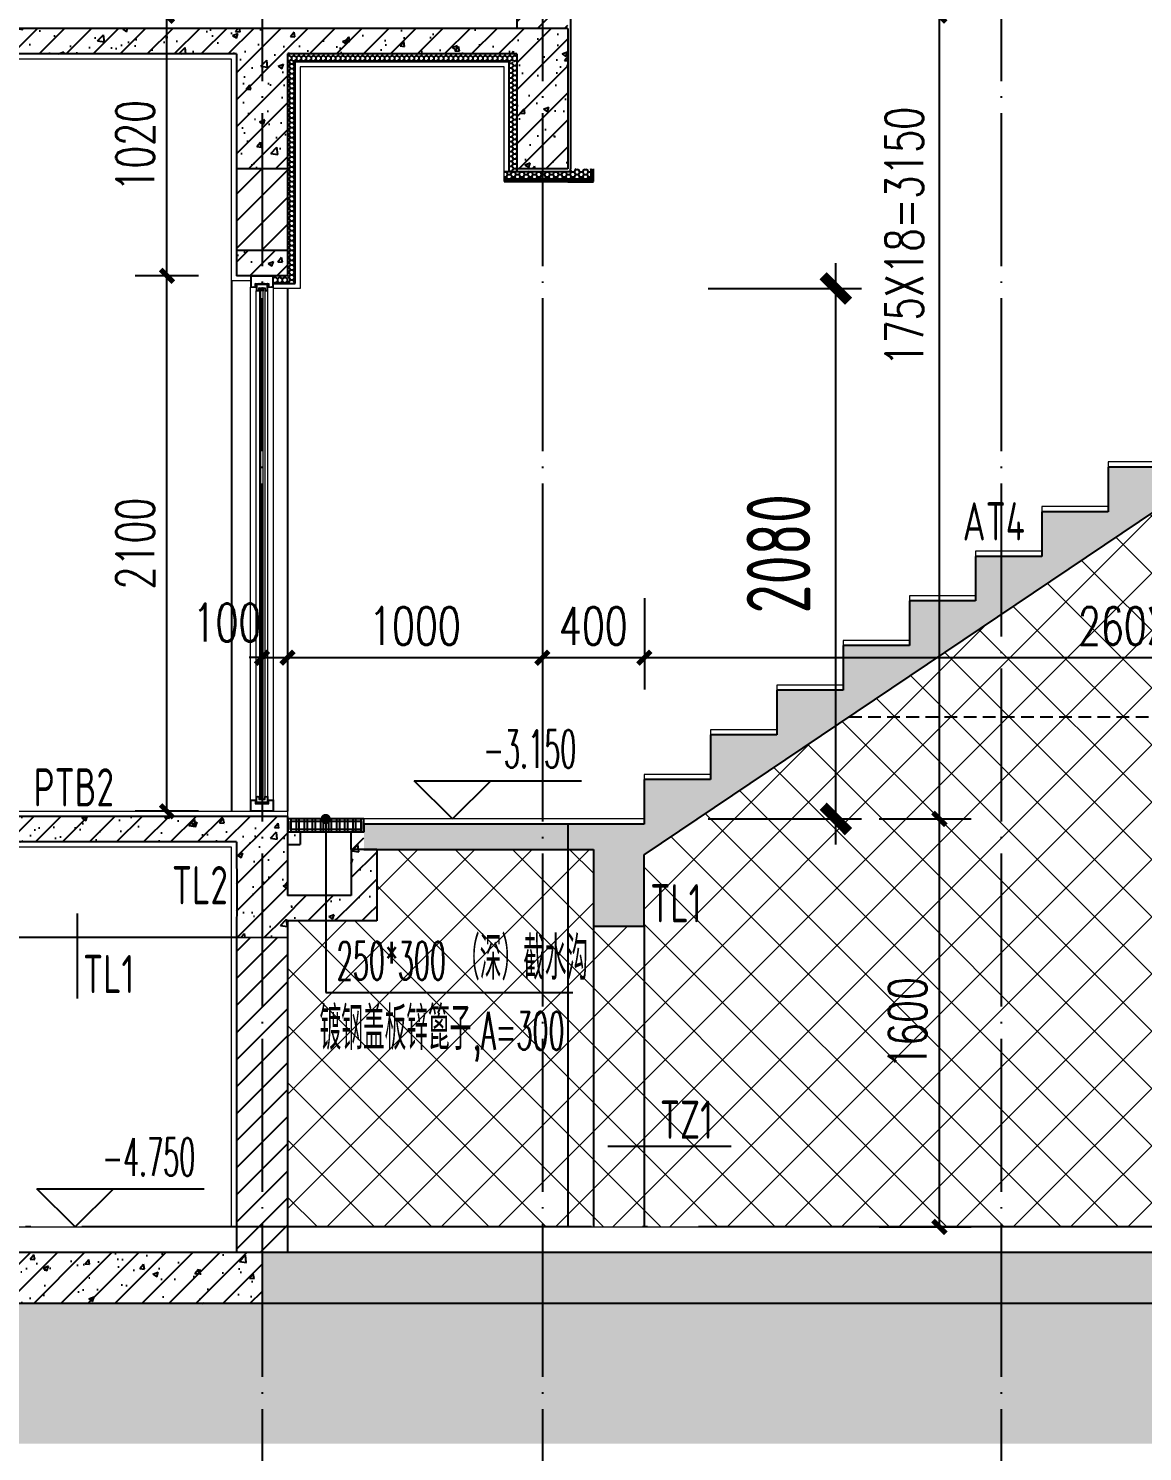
# Model space of a CAD drawing. Extents: x 393367 to 3005760, y 4998 to 826018.
# Drawn here: x 2823191 to 2827563, y 560499 to 566080 of the extents above; entities that cross this region are included whole.
import ezdxf

# ---------------------------------------------------------------- set-up
doc = ezdxf.new("R2010")
doc.units = 0
doc.header["$LTSCALE"] = 1000
doc.linetypes.add('DOTE', pattern=[2.42, 2, -0.2, 0.02, -0.2])
doc.linetypes.add('HIDDEN', pattern=[0.375, 0.25, -0.125])
doc.layers.get('0').update_dxf_attribs({"linetype": 'CONTINUOUS'})
doc.layers.get('Defpoints').update_dxf_attribs({"linetype": 'CONTINUOUS'})
for name, color, linetype in [('COLUMN', 140, 'CONTINUOUS'), ('DIM', 3, 'CONTINUOUS'), ('DIM_ELEV', 3, 'CONTINUOUS'), ('DIM_LEAD', 3, 'CONTINUOUS'), ('DOTE', 8, 'DOTE'), ('PUB_HATCH', 8, 'CONTINUOUS'), ('PUB_TEXT', 7, 'CONTINUOUS'), ('S-砼墙填充', 251, 'CONTINUOUS'), ('TEXT', 7, 'CONTINUOUS'), ('WALL', 130, 'CONTINUOUS'), ('地库集水坑', 128, 'CONTINUOUS'), ('审核', 1, 'CONTINUOUS'), ('尺寸标注', 86, 'CONTINUOUS'), ('看线', 251, 'CONTINUOUS'), ('立面-看线', 251, 'CONTINUOUS')]:
    doc.layers.add(name, color=color, linetype=linetype)
for name, color, linetype, lineweight in [('S_WINDOW', 144, 'CONTINUOUS', 15), ('内粉刷', 37, 'CONTINUOUS', 9), ('填充', 251, 'CONTINUOUS', 5), ('立面-中轮廓线', 30, 'CONTINUOUS', 35), ('细细', 250, 'CONTINUOUS', 0)]:
    doc.layers.add(name, color=color, linetype=linetype, lineweight=lineweight)
doc.styles.add('_TCH_DIM', font='simplex.shx', dxfattribs={"width": 0.65, "bigfont": 'gbcbig.shx'})
doc.styles.add('_TCH_DIM_T3', font='SIMPLEX', dxfattribs={"width": 0.705882, "bigfont": 'GBCBIG'})
doc.styles.add('TSSD_Rein', font='Tssdeng.shx', dxfattribs={"width": 0.7, "bigfont": 'hztxt.shx'})
doc.dimstyles.new('_TCH_ARCH&&50', dxfattribs={"dimtxt": 148.75, "dimasz": 50, "dimexe": 125, "dimexo": 150, "dimgap": 50, "dimtad": 1, "dimdec": 0, "dimzin": 0, "dimdsep": 46, "dimtxsty": '_TCH_DIM_T3', "dimblk": 'ARCHTICK', "dimcen": 0.09, "dimclrt": 4, "dimazin": 2, "dimtfac": 1, "dimtdec": 0, "dimtix": 1, "dimtmove": 2, "dimatfit": 3, "dimfxl": 1, "dimtolj": 1, "dimtzin": 0, "dimarcsym": 0})
doc.dimstyles.new('TSSD_100_100$0', dxfattribs={"dimtxt": 250, "dimasz": 100, "dimexe": 100, "dimexo": 250, "dimgap": 100, "dimtad": 1, "dimdec": 0, "dimzin": 0, "dimdsep": 46, "dimtxsty": 'TSSD_Rein', "dimblk": 'ARCHTICK', "dimcen": 0, "dimdle": 100, "dimclrt": 7, "dimadec": 0, "dimazin": 0, "dimtfac": 1, "dimtdec": 0, "dimtix": 1, "dimtmove": 2, "dimatfit": 3, "dimldrblk": '_tsdbk', "dimfxl": 1, "dimtolj": 1, "dimtzin": 0, "dimarcsym": 0})
pattern_1 = [(315, (1819643.4001, 35595.8688), (-1.767766953, -1.767766953), []), (315, (1819644.5787, 35595.8688), (-1.767766953, -1.767766953), [])]
pattern_2 = [(315, (1819643.4001, 33457.632), (-1.767766953, -1.767766953), []), (315, (1819644.5787, 33457.632), (-1.767766953, -1.767766953), [])]
pattern_3 = [(45, (2410820.16, 602438.364), (-53.033009, 53.033009), []), (50, (2410820.16, 602438.36), (215.178055, -18.82564), [22.5, -247.5]), (355, (2410820.16, 602438.36), (-41.6254, 225.65764), [18, -198]), (100.4514, (2410838.1, 602436.8), (173.55281, 206.83186), [19.12206, -210.34263]), (46.1842, (2410820.16, 602498.36), (320.17231, -49.6557), [33.75, -371.25]), (96.6356, (2410846.84, 602494.23), (280.39881, 292.23536), [28.68309, -315.5139]), (351.1842, (2410820.16, 602498.36), (280.39858, 292.23558), [27, -297]), (21, (2410850.16, 602483.36), (179.072116, -120.78567), [22.5, -247.5]), (326, (2410850.16, 602483.36), (72.9946, 217.54501), [18, -198]), (71.4514, (2410865.08, 602473.3), (252.06679, 96.75915), [19.12206, -210.34263]), (37.5, (2410820.16, 602438.364), (3.647957, 99.868156), [0, -195.6, 0, -201, 0, -198.75]), (7.5, (2410820.16, 602438.36), (78.92086, 118.323514), [0, -114.6, 0, -191.1, 0, -75.75]), (327.5, (2410753.26, 602438.364), (160.146731, -6.766462), [0, -75, 0, -234, 0, -310.5]), (317.5, (2410723.26, 602438.36), (174.95585, 30.031495), [0, -97.5, 0, -155.4, 0, -220.5])]
pattern_4 = [(45, (2410820.16, 602492.22), (-53.03303, 53.03303), [])]

# ---------------------------------------------------------------- blocks, each defined once
blk = doc.blocks.new('_ArchTick')
at = {"color": 0, "linetype": 'ByBlock', "const_width": 0.4}
blk.add_lwpolyline([(-0.5, -0.5), (0.5, 0.5)], dxfattribs=at)
blk = doc.blocks.new('*D2315')
at = {"layer": 'Defpoints', "color": 0, "transparency": 16777216}
for p in [(2825607.9, 563995.8), (2830027.9, 563995.8), (2830027.9, 563612.2)]:
    blk.add_point(p, dxfattribs=at)
at = {"layer": '尺寸标注', "color": 0, "lineweight": -2, "transparency": 16777216}
for p, q in [((2825607.9, 563845.8), (2825607.9, 563487.2)), ((2830027.9, 563845.8), (2830027.9, 563487.2)), ((2825607.9, 563612.2), (2830027.9, 563612.2))]:
    blk.add_line(p, q, dxfattribs=at)
at = {"layer": '尺寸标注', "color": 0, "lineweight": -2, "transparency": 16777216, "xscale": 50, "yscale": 50, "zscale": 50, "rotation": 180}
blk.add_blockref('_ArchTick', (2825607.9, 563612.2), dxfattribs=at)
at = {"layer": '尺寸标注', "color": 0, "lineweight": -2, "transparency": 16777216, "xscale": 50, "yscale": 50, "zscale": 50}
blk.add_blockref('_ArchTick', (2830027.9, 563612.2), dxfattribs=at)
at = {"layer": '尺寸标注', "color": 4, "transparency": 16777216, "insert": (2827817.9, 563736.5), "char_height": 148.75, "attachment_point": 5, "style": '_TCH_DIM_T3'}
blk.add_mtext('\\A1;260X17=4420', dxfattribs=at)
blk = doc.blocks.new('*D2316')
at = {"layer": 'Defpoints', "color": 0, "transparency": 16777216}
for p in [(2825207.9, 563995.8), (2825607.9, 563995.8), (2825607.9, 563612.2)]:
    blk.add_point(p, dxfattribs=at)
at = {"layer": '尺寸标注', "color": 0, "lineweight": -2, "transparency": 16777216}
for p, q in [((2825207.9, 563845.8), (2825207.9, 563487.2)), ((2825607.9, 563845.8), (2825607.9, 563487.2)), ((2825207.9, 563612.2), (2825607.9, 563612.2))]:
    blk.add_line(p, q, dxfattribs=at)
at = {"layer": '尺寸标注', "color": 0, "lineweight": -2, "transparency": 16777216, "xscale": 50, "yscale": 50, "zscale": 50, "rotation": 180}
blk.add_blockref('_ArchTick', (2825207.9, 563612.2), dxfattribs=at)
at = {"layer": '尺寸标注', "color": 0, "lineweight": -2, "transparency": 16777216, "xscale": 50, "yscale": 50, "zscale": 50}
blk.add_blockref('_ArchTick', (2825607.9, 563612.2), dxfattribs=at)
at = {"layer": '尺寸标注', "color": 4, "transparency": 16777216, "insert": (2825407.9, 563736.5), "char_height": 148.75, "attachment_point": 5, "style": '_TCH_DIM_T3'}
blk.add_mtext('\\A1;400', dxfattribs=at)
blk = doc.blocks.new('*D2317')
at = {"layer": 'Defpoints', "color": 0, "transparency": 16777216}
for p in [(2824207.8, 563995.8), (2825207.9, 563995.8), (2825207.9, 563612.2)]:
    blk.add_point(p, dxfattribs=at)
at = {"layer": '尺寸标注', "color": 0, "lineweight": -2, "transparency": 16777216}
for p, q in [((2824207.8, 563845.8), (2824207.8, 563487.2)), ((2825207.9, 563845.8), (2825207.9, 563487.2)), ((2824207.8, 563612.2), (2825207.9, 563612.2))]:
    blk.add_line(p, q, dxfattribs=at)
at = {"layer": '尺寸标注', "color": 0, "lineweight": -2, "transparency": 16777216, "xscale": 50, "yscale": 50, "zscale": 50, "rotation": 180}
blk.add_blockref('_ArchTick', (2824207.8, 563612.2), dxfattribs=at)
at = {"layer": '尺寸标注', "color": 0, "lineweight": -2, "transparency": 16777216, "xscale": 50, "yscale": 50, "zscale": 50}
blk.add_blockref('_ArchTick', (2825207.9, 563612.2), dxfattribs=at)
at = {"layer": '尺寸标注', "color": 4, "transparency": 16777216, "insert": (2824707.8, 563736.5), "char_height": 148.75, "attachment_point": 5, "style": '_TCH_DIM_T3'}
blk.add_mtext('\\A1;1000', dxfattribs=at)
blk = doc.blocks.new('*D2318')
at = {"layer": 'Defpoints', "color": 0, "transparency": 16777216}
for p in [(2824107.9, 563995.8), (2824207.8, 563995.8), (2824207.8, 563612.2)]:
    blk.add_point(p, dxfattribs=at)
at = {"layer": '尺寸标注', "color": 0, "lineweight": -2, "transparency": 16777216}
for p, q in [((2824107.9, 563845.8), (2824107.9, 563487.2)), ((2824207.8, 563845.8), (2824207.8, 563487.2)), ((2824107.9, 563612.2), (2824057.9, 563612.2)), ((2824107.9, 563612.2), (2824207.8, 563612.2)), ((2824207.8, 563612.2), (2824257.8, 563612.2))]:
    blk.add_line(p, q, dxfattribs=at)
at = {"layer": '尺寸标注', "color": 0, "lineweight": -2, "transparency": 16777216, "xscale": 50, "yscale": 50, "zscale": 50}
blk.add_blockref('_ArchTick', (2824107.9, 563612.2), dxfattribs=at)
at = {"layer": '尺寸标注', "color": 0, "lineweight": -2, "transparency": 16777216, "xscale": 50, "yscale": 50, "zscale": 50, "rotation": 180}
blk.add_blockref('_ArchTick', (2824207.8, 563612.2), dxfattribs=at)
at = {"layer": '尺寸标注', "color": 4, "transparency": 16777216, "insert": (2823970.4, 563749.7), "char_height": 148.75, "attachment_point": 5, "style": '_TCH_DIM_T3'}
blk.add_mtext('\\A1;100', dxfattribs=at)
blk = doc.blocks.new('*D2322')
at = {"layer": 'Defpoints', "color": 0, "transparency": 16777216}
for p in [(2826379.8, 566129.6), (2826765.6, 566129.6), (2826379.8, 562979.6)]:
    blk.add_point(p, dxfattribs=at)
at = {"layer": '尺寸标注', "color": 0, "lineweight": -2, "transparency": 16777216}
for p, q in [((2826529.8, 566129.6), (2826890.6, 566129.6)), ((2826765.6, 562979.6), (2826765.6, 566129.6)), ((2826529.8, 562979.6), (2826890.6, 562979.6))]:
    blk.add_line(p, q, dxfattribs=at)
at = {"layer": '尺寸标注', "color": 0, "lineweight": -2, "transparency": 16777216, "xscale": 50, "yscale": 50, "zscale": 50}
for p, rotation in [((2826765.6, 566129.6), 90), ((2826765.6, 562979.6), 270)]:
    blk.add_blockref('_ArchTick', p, dxfattribs=dict(at, rotation=rotation))
at = {"layer": '尺寸标注', "color": 4, "transparency": 16777216, "insert": (2826628.1, 565263.8), "char_height": 148.75, "attachment_point": 5, "rotation": 90, "style": '_TCH_DIM_T3'}
blk.add_mtext('\\A1;175X18=3150', dxfattribs=at)
blk = doc.blocks.new('*D2323')
at = {"layer": 'Defpoints', "color": 0, "transparency": 16777216}
for p in [(2826379.8, 562979.6), (2826765.6, 562979.6), (2826379.8, 561379.6)]:
    blk.add_point(p, dxfattribs=at)
at = {"layer": '尺寸标注', "color": 0, "lineweight": -2, "transparency": 16777216}
for p, q in [((2826529.8, 562979.6), (2826890.6, 562979.6)), ((2826765.6, 561379.6), (2826765.6, 562979.6)), ((2826529.8, 561379.6), (2826890.6, 561379.6))]:
    blk.add_line(p, q, dxfattribs=at)
at = {"layer": '尺寸标注', "color": 0, "lineweight": -2, "transparency": 16777216, "xscale": 50, "yscale": 50, "zscale": 50}
for p, rotation in [((2826765.6, 562979.6), 90), ((2826765.6, 561379.6), 270)]:
    blk.add_blockref('_ArchTick', p, dxfattribs=dict(at, rotation=rotation))
at = {"layer": '尺寸标注', "color": 4, "transparency": 16777216, "insert": (2826641.3, 562179.6), "char_height": 148.75, "attachment_point": 5, "rotation": 90, "style": '_TCH_DIM_T3'}
blk.add_mtext('\\A1;1600', dxfattribs=at)
blk = doc.blocks.new('*D2324')
at = {"layer": 'Defpoints', "color": 0, "transparency": 16777216}
for p in [(2823734.8, 566129.6), (2824007.9, 566129.6), (2824007.9, 565109.6)]:
    blk.add_point(p, dxfattribs=at)
at = {"layer": '尺寸标注', "color": 0, "lineweight": -2, "transparency": 16777216}
for p, q in [((2823857.9, 566129.6), (2823609.8, 566129.6)), ((2823734.8, 565109.6), (2823734.8, 566129.6)), ((2823857.9, 565109.6), (2823609.8, 565109.6))]:
    blk.add_line(p, q, dxfattribs=at)
at = {"layer": '尺寸标注', "color": 0, "lineweight": -2, "transparency": 16777216, "xscale": 50, "yscale": 50, "zscale": 50}
for p, rotation in [((2823734.8, 566129.6), 90), ((2823734.8, 565109.6), 270)]:
    blk.add_blockref('_ArchTick', p, dxfattribs=dict(at, rotation=rotation))
at = {"layer": '尺寸标注', "color": 4, "transparency": 16777216, "insert": (2823610.4, 565619.6), "char_height": 148.75, "attachment_point": 5, "rotation": 90, "style": '_TCH_DIM_T3'}
blk.add_mtext('\\A1;1020', dxfattribs=at)
blk = doc.blocks.new('*D2325')
at = {"layer": 'Defpoints', "color": 0, "transparency": 16777216}
for p in [(2823734.8, 565109.6), (2824007.9, 565109.6), (2824007.9, 563009.6)]:
    blk.add_point(p, dxfattribs=at)
at = {"layer": '尺寸标注', "color": 0, "lineweight": -2, "transparency": 16777216}
for p, q in [((2823857.9, 565109.6), (2823609.8, 565109.6)), ((2823734.8, 563009.6), (2823734.8, 565109.6)), ((2823857.9, 563009.6), (2823609.8, 563009.6))]:
    blk.add_line(p, q, dxfattribs=at)
at = {"layer": '尺寸标注', "color": 0, "lineweight": -2, "transparency": 16777216, "xscale": 50, "yscale": 50, "zscale": 50}
for p, rotation in [((2823734.8, 565109.6), 90), ((2823734.8, 563009.6), 270)]:
    blk.add_blockref('_ArchTick', p, dxfattribs=dict(at, rotation=rotation))
at = {"layer": '尺寸标注', "color": 4, "transparency": 16777216, "insert": (2823610.4, 564059.6), "char_height": 148.75, "attachment_point": 5, "rotation": 90, "style": '_TCH_DIM_T3'}
blk.add_mtext('\\A1;2100', dxfattribs=at)
blk = doc.blocks.new('*D2470')
at = {"layer": 'Defpoints', "color": 0, "transparency": 16777216}
for p in [(2825607.9, 565059.6), (2826359.4, 565059.6), (2825607.9, 562979.6)]:
    blk.add_point(p, dxfattribs=at)
at = {"layer": 'DIM', "color": 0, "lineweight": -2, "transparency": 16777216}
for p, q in [((2826359.4, 562879.6), (2826359.4, 565159.6)), ((2825857.9, 565059.6), (2826459.4, 565059.6)), ((2825857.9, 562979.6), (2826459.4, 562979.6))]:
    blk.add_line(p, q, dxfattribs=at)
at = {"layer": 'DIM', "color": 0, "lineweight": -2, "transparency": 16777216, "xscale": 100, "yscale": 100, "zscale": 100}
for p, rotation in [((2826359.4, 565059.6), 90), ((2826359.4, 562979.6), 270)]:
    blk.add_blockref('_ArchTick', p, dxfattribs=dict(at, rotation=rotation))
at = {"layer": 'DIM', "color": 7, "transparency": 16777216, "insert": (2826134.4, 564019.6), "char_height": 250, "attachment_point": 5, "rotation": 90, "style": 'TSSD_Rein'}
blk.add_mtext('\\A1;2080', dxfattribs=at)
blk = doc.blocks.new('_tsdbk')
blk.add_line((-1, 0), (0, 0))
at = {"const_width": 0.5}
blk.add_lwpolyline([(-0.7, -0.7), (0.7, 0.7)], dxfattribs=at)

msp = doc.modelspace()

# ---------------------------------------------------------------- hatches: boundary and pattern name
h = msp.add_hatch()
h.set_pattern_fill('ANSI34', color=1, style=0, double=1)
h.set_pattern_definition([(45, (1531543.936, 56528.789), (-6.73519209, 6.73519209), []), (45, (1531546.181, 56528.789), (-6.73519209, 6.73519209), []), (45, (1531548.426, 56528.789), (-6.73519209, 6.73519209), []), (45, (1531550.671, 56528.789), (-6.73519209, 6.73519209), [])])
h.paths.add_polyline_path([(2825407.83283, 565529.23823), (2825397.83288, 565529.23823), (2825397.83282, 565489.23927), (2825057.84633, 565489.23977), (2825057.84633, 565479.23977), (2825407.83276, 565479.23921)])
at = {"layer": 'PUB_HATCH'}
h = msp.add_hatch(dxfattribs=at)
h.set_pattern_fill('普通砖', color=256, scale=30, style=0)
h.set_pattern_definition(pattern_4)
h.paths.add_polyline_path([(2825307.84632, 569129.57188), (2825107.84632, 569129.57155), (2825107.8513, 566079.77575), (2825307.8513, 566079.77591)])
h = msp.add_hatch(dxfattribs=at)
h.set_pattern_fill('钢筋混凝土', color=256, scale=30, style=0)
h.set_pattern_definition(pattern_3)
h.paths.add_polyline_path([(2824108.28141, 566013.10908), (2824109.14164, 566079.77575), (2821309.20673, 566079.77575), (2821308.35079, 566013.10908), (2821407.92282, 565979.77575), (2824007.8513, 565979.77575)])
h = msp.add_hatch(dxfattribs=at)
h.set_pattern_fill('钢筋混凝土', color=256, scale=30, style=0)
h.set_pattern_definition(pattern_3)
h.paths.add_polyline_path([(2825107.8513, 565979.77575), (2825307.8513, 566079.77575), (2824109.14164, 566079.77575), (2824108.28141, 566013.10908), (2824207.8513, 565979.77575)])
h = msp.add_hatch(dxfattribs=at)
h.set_pattern_fill('钢筋混凝土', color=256, scale=30, style=0)
h.set_pattern_definition(pattern_3)
h.paths.add_polyline_path([(2831527.85143, 565959.57234), (2830027.85143, 566109.57234), (2830027.85143, 565934.57234), (2829767.85143, 565934.57234), (2829767.85143, 565759.57234), (2829507.85143, 565759.57234), (2829507.85143, 565584.57234), (2829247.85143, 565584.57234), (2829247.85143, 565409.57234), (2828987.85143, 565409.57234), (2828987.85143, 565234.57234), (2828727.85143, 565234.57234), (2828727.85143, 565059.57234), (2828467.85143, 565059.57234), (2828467.85143, 564884.57234), (2828207.85143, 564884.57234), (2828207.85143, 564709.57234), (2827947.85143, 564709.57234), (2827947.85143, 564534.57234), (2827687.85143, 564534.57234), (2827687.85143, 564359.57234), (2827427.85143, 564359.57234), (2827427.85143, 564184.57234), (2827167.85143, 564184.57234), (2827167.85143, 564009.57234), (2826907.85143, 564009.57234), (2826907.85143, 563834.57234), (2826647.85143, 563834.57234), (2826647.85143, 563659.57234), (2826387.85143, 563659.57234), (2826387.85143, 563484.57234), (2826127.85143, 563484.57234), (2826127.85143, 563309.57234), (2825867.85143, 563309.57234), (2825867.85143, 563134.57234), (2825607.85143, 563134.57234), (2825607.85143, 562959.57234), (2824507.79872, 562959.57234), (2824507.79872, 562859.57234), (2825407.85143, 562859.57234), (2825407.85143, 562559.57234), (2825607.85143, 562559.57234), (2825607.85143, 562839.03054), (2830280.14591, 565983.84413), (2831527.85143, 565859.07358)])
h = msp.add_hatch(dxfattribs=at)
h.set_pattern_fill('钢筋混凝土', color=256, scale=30, style=0)
h.set_pattern_definition(pattern_3)
h.paths.add_polyline_path([(2825307.8513, 566079.77575), (2825107.8513, 565979.77575), (2825107.8513, 565529.2383), (2825307.8513, 565529.2383)])
h = msp.add_hatch(dxfattribs=at)
h.set_pattern_fill('钢筋混凝土', color=256, scale=30, style=0)
h.set_pattern_definition(pattern_3)
h.paths.add_polyline_path([(2824108.28141, 566013.10908), (2824007.8513, 565979.77575), (2824007.8513, 565529.2383), (2824207.8513, 565529.2383), (2824207.8513, 565979.77575)])
h = msp.add_hatch(dxfattribs=at)
h.set_pattern_fill('普通砖', color=256, scale=30, style=0)
h.set_pattern_definition(pattern_4)
h.paths.add_polyline_path([(2824207.85094, 565529.23858), (2824007.85094, 565529.23835), (2824007.8513, 565209.5721), (2824207.8513, 565209.57233)])
h = msp.add_hatch(dxfattribs=at)
h.set_pattern_fill('钢筋混凝土', color=256, scale=30, style=0)
h.set_pattern_definition(pattern_3)
h.paths.add_polyline_path([(2824007.8513, 565209.57222), (2824007.8513, 565109.57222), (2824207.8513, 565109.57222), (2824207.8513, 565209.57222)])
h = msp.add_hatch(dxfattribs=at)
h.set_pattern_fill('钢筋混凝土', color=256, scale=30, style=0)
h.set_pattern_definition(pattern_3)
h.paths.add_polyline_path([(2824008.00453, 562889.57346), (2824207.85141, 562989.57346), (2821207.90454, 562989.57346), (2821407.90704, 562889.57346)])
h = msp.add_hatch(dxfattribs=at)
h.set_pattern_fill('钢筋混凝土', color=256, scale=30, style=0)
h.set_pattern_definition(pattern_3)
h.paths.add_polyline_path([(2824207.85141, 562989.57346), (2824008.00453, 562889.57346), (2824008.3268, 562679.41235), (2824108.25419, 562654.60081), (2824208.3268, 562679.56708)])
h = msp.add_hatch(dxfattribs=at)
h.set_pattern_fill('钢筋混凝土', color=256, scale=30, style=0)
h.set_pattern_definition(pattern_3)
h.paths.add_polyline_path([(2824207.79887, 562879.57234), (2824257.79886, 562879.57248), (2824257.79872, 562929.57248), (2824207.79872, 562929.57234)])
h = msp.add_hatch(dxfattribs=at)
h.set_pattern_fill('钢筋混凝土', color=256, scale=30, style=0)
h.set_pattern_definition(pattern_3)
h.paths.add_polyline_path([(2824507.79872, 562859.57248), (2824507.79872, 562929.57248), (2824457.85143, 562929.57235), (2824457.85161, 562859.57235)])
h = msp.add_hatch(dxfattribs=at)
h.set_pattern_fill('钢筋混凝土', color=256, scale=30, style=0)
h.set_pattern_definition(pattern_3)
h.paths.add_polyline_path([(2824457.85161, 562859.57235), (2824457.85143, 562679.56708), (2824557.85133, 562579.56708), (2824557.85161, 562859.57225)])
h = msp.add_hatch(dxfattribs=at)
h.set_pattern_fill('钢筋混凝土', color=256, scale=30, style=0)
h.set_pattern_definition(pattern_3)
h.paths.add_polyline_path([(2824108.25419, 562654.60081), (2824008.32711, 562679.85674), (2824007.84633, 562514.66728), (2824207.84548, 562514.08519), (2824208.03606, 562579.56708)])
h = msp.add_hatch(dxfattribs=at)
h.set_pattern_fill('钢筋混凝土', color=256, scale=30, style=0)
h.set_pattern_definition(pattern_3)
h.paths.add_polyline_path([(2824557.85133, 562579.56708), (2824457.85143, 562679.56708), (2824208.3268, 562679.56708), (2824108.25419, 562654.60081), (2824208.03606, 562579.56708)])
h = msp.add_hatch(dxfattribs=at)
h.set_pattern_fill('普通砖', color=256, scale=30, style=0)
h.set_pattern_definition(pattern_4)
h.paths.add_polyline_path([(2824207.86412, 562514.37572), (2824007.86412, 562514.37675), (2824007.8578, 561279.57234), (2824207.8578, 561279.57234)])
h = msp.add_hatch(dxfattribs=at)
h.set_pattern_fill('钢筋混凝土', color=256, scale=30, style=0)
h.set_pattern_definition(pattern_3)
h.paths.add_polyline_path([(2824107.85601, 561079.57234), (2824107.85601, 561279.57234), (2821307.91639, 561279.57234), (2821307.91639, 561079.57234)])
h = msp.add_hatch(dxfattribs=at)
h.set_pattern_fill('钢筋混凝土', color=256, scale=30, style=0)
h.set_pattern_definition(pattern_3)
h.paths.add_polyline_path([(2832380.10058, 561279.57234), (2824107.85601, 561279.57234), (2824107.85601, 561079.57234), (2832380.10058, 561079.57234)])
at = {"layer": '地库集水坑'}
h = msp.add_hatch(dxfattribs=at)
h.set_pattern_fill('STEEL', color=250, scale=20, angle=45, style=0)
h.set_pattern_definition([(90, (922555.867, 4505668.617), (-31.75, 5e-15), []), (90, (922544.642, 4505679.842), (-31.75, 5e-15), [])])
h.paths.add_polyline_path([(2824507.79872, 562979.57235), (2824207.79872, 562979.57234), (2824207.79872, 562929.57234), (2824507.79872, 562929.57234)])
at = {"layer": '填充'}
h = msp.add_hatch(dxfattribs=at)
h.set_pattern_fill('ANSI37', color=196, scale=100, style=0)
h.set_pattern_definition([(45, (2829057.85, 571239.61), (-112.2532, 112.2532), []), (135, (2829057.85, 571239.61), (-112.2532, -112.2532), [])])
edge = h.paths.add_edge_path()
edge.add_line((2828808.27805, 564578.02194), (2828808.27805, 564177.88187))
edge.add_line((2828808.27805, 564177.88187), (2828607.8482, 564178.31296))
edge.add_line((2828607.8482, 564178.31296), (2828608.84731, 564858.93161))
edge.add_line((2828608.84731, 564858.93161), (2828193.79925, 564579.57234))
edge.add_line((2828193.79925, 564579.57234), (2825607.85143, 562839.03054))
edge.add_line((2825607.85143, 562839.03054), (2825607.85143, 562559.57234))
edge.add_line((2825607.85143, 562559.57234), (2825407.85143, 562559.57234))
edge.add_line((2825407.85143, 562559.57234), (2825407.85143, 562859.57234))
edge.add_line((2825407.85143, 562859.57234), (2824557.85143, 562859.57234))
edge.add_line((2824557.85143, 562859.57234), (2824557.85133, 562579.56708))
edge.add_line((2824357.67316, 562579.56708), (2824208.03606, 562579.56708))
edge.add_line((2824208.03606, 562579.56708), (2824207.85311, 561379.57326))
edge.add_line((2824207.85311, 561379.57326), (2832380.10058, 561379.57217))
edge.add_line((2832380.10058, 561379.57217), (2832380.10058, 564579.57231))
edge.add_line((2832380.10058, 564579.57231), (2828808.70837, 564578.02101))
h = msp.add_hatch(dxfattribs=at)
h.set_pattern_fill('EARTH', color=250, scale=50, angle=45, style=0)
h.set_pattern_definition([(45, (2665612.83, 698163.64), (0, 224.5064), [158.75, -158.75]), (45, (2665570.74, 698205.74), (0, 224.5064), [158.75, -158.75]), (45, (2665528.64, 698247.83), (0, 224.5064), [158.75, -158.75]), (135, (2665528.64, 698275.9), (-224.5064, 0), [158.75, -158.75]), (135, (2665570.74, 698317.99), (-224.5064, 0), [158.75, -158.75]), (135, (2665612.83, 698360.09), (-224.5064, 0), [158.75, -158.75])])
h.paths.add_polyline_path([(2832380.10058, 560529.67416), (2832380.10058, 561079.92606), (2817201.25282, 561079.92605), (2817201.25282, 560529.67415)])
at = {"layer": '立面-看线'}
h = msp.add_hatch(dxfattribs=at)
h.set_pattern_fill('HONEY', color=256, scale=7, angle=-90)
h.set_pattern_definition([(270, (2438870.818, 1377003.015), (9.623705, -16.66875), [11.1125, -22.225]), (30, (2438870.818, 1377003.015), (9.62370845, 16.66874801), [11.1125, -22.225]), (330, (2438870.818, 1377003.015), (19.24741345, -1.99e-06), [-22.225, 11.1125])])
h.paths.add_polyline_path([(2825107.8513, 565949.77575), (2825107.8513, 565949.77575), (2825107.8513, 565979.77575), (2824207.8513, 565979.77575), (2824207.8513, 565949.77575)])
h = msp.add_hatch(dxfattribs=at)
h.set_pattern_fill('HONEY', color=256, scale=7)
h.set_pattern_definition([(360, (2013184.612, 180242.539), (16.66875, 9.623705), [11.1125, -22.225]), (120, (2013184.612, 180242.539), (-16.66874801, 9.62370845), [11.1125, -22.225]), (60, (2013184.612, 180242.539), (1.99e-06, 19.24741345), [-22.225, 11.1125])])
h.paths.add_polyline_path([(2824207.8513, 565079.57222), (2824237.8513, 565079.57222), (2824237.8513, 565949.77575), (2824207.8513, 565949.77575)])
h = msp.add_hatch(dxfattribs=at)
h.set_pattern_fill('HONEY', color=256, scale=7)
h.set_pattern_definition([(360, (2013509.409, 177261.882), (16.66875, 9.623705), [11.1125, -22.225]), (120, (2013509.409, 177261.882), (-16.66874801, 9.62370845), [11.1125, -22.225]), (60, (2013509.409, 177261.882), (1.99e-06, 19.24741345), [-22.225, 11.1125])])
h.paths.add_polyline_path([(2825107.8513, 565519.12727), (2825077.8513, 565519.12727), (2825077.8513, 565949.44184), (2825107.8513, 565949.44184)])
h = msp.add_hatch(dxfattribs=at)
h.set_pattern_fill('HONEY', color=256, scale=7)
h.set_pattern_definition([(0, (1531543.936, 56528.789), (16.66875, 9.623705), [11.1125, -22.225]), (120, (1531543.936, 56528.789), (-16.66874801, 9.62370845), [11.1125, -22.225]), (60, (1531543.936, 56528.789), (1.99e-06, 19.24741345), [-22.225, 11.1125])])
h.paths.add_polyline_path([(2825397.8329, 565529.23823), (2825317.83999, 565529.2383), (2825317.84, 565519.23751), (2825057.84635, 565519.23909), (2825057.8463, 565489.24463), (2825397.8328, 565489.2336)])
h = msp.add_hatch(dxfattribs=at)
h.set_pattern_fill('HONEY', color=256, scale=7, angle=-90)
h.set_pattern_definition([(270, (2438815.765, 1376132.812), (9.623705, -16.66875), [11.1125, -22.225]), (30, (2438815.765, 1376132.812), (9.62370845, 16.66874801), [11.1125, -22.225]), (330, (2438815.765, 1376132.812), (19.24741345, -1.99e-06), [-22.225, 11.1125])])
h.paths.add_polyline_path([(2824207.8513, 565079.57222), (2824207.8513, 565109.57222), (2824152.79872, 565109.57222), (2824152.79872, 565079.57222)])
at = {"layer": '细细'}
h = msp.add_hatch(dxfattribs=at)
h.set_pattern_fill('金属', color=256, style=0)
h.set_pattern_definition(pattern_1)
h.paths.add_polyline_path([(2824152.79872, 565064.57222), (2824132.79872, 565064.57222), (2824132.79872, 565078.07354), (2824082.79872, 565078.07354), (2824082.79872, 565064.57222), (2824062.79872, 565064.57222), (2824062.79872, 565109.57222), (2824152.79872, 565109.57222)])
h.paths.add_polyline_path([(2824134.79872, 565080.07354), (2824134.79872, 565066.57222), (2824150.79872, 565066.57222), (2824150.79872, 565107.57222), (2824064.79872, 565107.57222), (2824064.79872, 565066.57222), (2824080.79872, 565066.57222), (2824080.79872, 565080.07354)], flags=16)
h = msp.add_hatch(dxfattribs=at)
h.set_pattern_fill('金属', color=256, style=0)
h.set_pattern_definition(pattern_1)
h.paths.add_polyline_path([(2824085.29872, 565076.07354), (2824085.29872, 565051.07354), (2824097.29872, 565051.07354), (2824097.29872, 565061.07354), (2824118.29872, 565061.07354), (2824118.29872, 565051.07354), (2824130.29872, 565051.07354), (2824130.29872, 565076.07354)])
h.paths.add_polyline_path([(2824128.29872, 565074.07354), (2824128.29872, 565053.07354), (2824120.29872, 565053.07354), (2824120.29872, 565063.07354), (2824095.29872, 565063.07354), (2824095.29872, 565053.07354), (2824087.29872, 565053.07354), (2824087.29872, 565074.07354)], flags=16)
h = msp.add_hatch(color=256, dxfattribs=at)
edge = h.paths.add_edge_path()
edge.add_line((2824112.29872, 565061.07354), (2824112.29872, 565049.07354))
edge.add_arc((2824107.79872, 565040.77951), 9.43615, 61.51754655, 118.48245345)
edge.add_line((2824103.29872, 565049.07354), (2824103.29872, 565061.07354))
edge.add_arc((2824107.79872, 565069.36756), 9.43615, 241.51754655, 298.48245345)
h = msp.add_hatch(dxfattribs=at)
h.set_pattern_fill('金属', color=256, style=0)
h.set_pattern_definition(pattern_2)
h.paths.add_polyline_path([(2824085.29872, 563043.07214), (2824085.29872, 563068.07214), (2824097.29872, 563068.07214), (2824097.29872, 563058.07214), (2824118.29872, 563058.07214), (2824118.29872, 563068.07214), (2824130.29872, 563068.07214), (2824130.29872, 563043.07214)])
h.paths.add_polyline_path([(2824128.29872, 563045.07214), (2824128.29872, 563066.07214), (2824120.29872, 563066.07214), (2824120.29872, 563056.07214), (2824095.29872, 563056.07214), (2824095.29872, 563066.07214), (2824087.29872, 563066.07214), (2824087.29872, 563045.07214)], flags=16)
h = msp.add_hatch(color=256, dxfattribs=at)
edge = h.paths.add_edge_path()
edge.add_line((2824112.29872, 563058.07214), (2824112.29872, 563070.07214))
edge.add_arc((2824107.79872, 563078.36616), 9.43615, 241.51754655, 298.48245345, ccw=False)
edge.add_line((2824103.29872, 563070.07214), (2824103.29872, 563058.07214))
edge.add_arc((2824107.79872, 563049.77811), 9.43615, 61.51754655, 118.48245345, ccw=False)
h = msp.add_hatch(dxfattribs=at)
h.set_pattern_fill('金属', color=256, style=0)
h.set_pattern_definition(pattern_2)
h.paths.add_polyline_path([(2824152.79872, 563054.57346), (2824132.79872, 563054.57346), (2824132.79872, 563041.07214), (2824082.79872, 563041.07214), (2824082.79872, 563054.57346), (2824062.79872, 563054.57346), (2824062.79872, 563009.57346), (2824152.79872, 563009.57346)])
h.paths.add_polyline_path([(2824134.79872, 563039.07214), (2824134.79872, 563052.57346), (2824150.79872, 563052.57346), (2824150.79872, 563011.57346), (2824064.79872, 563011.57346), (2824064.79872, 563052.57346), (2824080.79872, 563052.57346), (2824080.79872, 563039.07214)], flags=16)

# ---------------------------------------------------------------- linework, layer by layer
at = {"color": 1}
for p, q in [((2825397.83288, 565529.2383), (2825397.83282, 565489.23935)), ((2825407.83276, 565479.23928), (2825407.83283, 565529.2383)), ((2825397.83282, 565489.23935), (2825057.84633, 565489.23977)), ((2825057.84633, 565489.23977), (2825057.84633, 565479.23977)), ((2825057.84633, 565479.23977), (2825407.83276, 565479.23928))]:
    msp.add_line(p, q, dxfattribs=at)
at = {"layer": 'COLUMN'}
msp.add_lwpolyline([(2824507.85143, 562959.57234), (2824507.85143, 562929.57248), (2824457.85143, 562929.57235)], dxfattribs=at)
at = {"layer": 'DIM_ELEV', "color": 6}
for p, q in [((2824855.33487, 562979.57234), (2824705.33487, 563129.57234)), ((2824705.33487, 563129.57234), (2825361.33487, 563129.57234)), ((2824855.33487, 562979.57234), (2825005.33487, 563129.57234)), ((2823374.3513, 561379.57234), (2823224.3513, 561529.57234)), ((2823224.3513, 561529.57234), (2823880.3513, 561529.57234)), ((2823374.3513, 561379.57234), (2823524.3513, 561529.57234))]:
    msp.add_line(p, q, dxfattribs=at)
at = {"layer": 'DIM_LEAD'}
for p, q in [((2824357.67316, 562979.5547), (2824357.67316, 562298.91521)), ((2824357.67316, 562298.91521), (2825327.62422, 562298.91521))]:
    msp.add_line(p, q, dxfattribs=at)
at = {"layer": 'DIM_LEAD', "const_width": 20}
msp.add_lwpolyline([(2824357.67316, 562989.5547, 1), (2824357.67316, 562969.5547, 1)], format="xyb", close=True, dxfattribs=at)
at = {"layer": 'DOTE', "linetype": 'DOTE', "ltscale": 0.3}
for p, q in [((2824107.8513, 570829.60446), (2824107.8513, 560415.47563)), ((2825207.85278, 570829.60446), (2825207.85278, 560415.47563)), ((2827007.8513, 570829.60446), (2827007.8513, 560415.47563))]:
    msp.add_line(p, q, dxfattribs=at)
at = {"layer": 'DOTE', "linetype": 'DOTE'}
msp.add_line((2832660.10058, 561379.57234), (2816933.31958, 561379.57234), dxfattribs=at)
at = {"layer": 'PUB_HATCH', "color": 215, "true_color": 0xa953a0}
for p, q in [((2824237.8513, 565949.77575), (2825077.8513, 565949.77575)), ((2824237.8513, 565079.57222), (2824237.8513, 565949.77575)), ((2825077.8513, 565519.12727), (2825077.8513, 565949.77575)), ((2825057.8513, 565519.12727), (2825317.8513, 565519.12727)), ((2825107.8513, 565529.2383), (2825107.8513, 565519.12727)), ((2825317.8513, 565519.12727), (2825317.8513, 565529.2383)), ((2824152.79872, 565079.57222), (2824237.8513, 565079.57222))]:
    msp.add_line(p, q, dxfattribs=at)
msp.add_lwpolyline([(2825317.50831, 569879.61943), (2825317.88234, 569419.61401), (2825317.88234, 569419.61168), (2825317.8361, 565529.2383)], dxfattribs=at)
at = {"layer": 'S-砼墙填充'}
msp.add_line((2825464.57693, 561696.36881), (2825948.29767, 561696.36881), dxfattribs=at)
at = {"layer": 'S_WINDOW'}
for p, q in [((2824062.79872, 563054.57346), (2824062.79872, 565064.57222)), ((2824085.29872, 563068.07214), (2824085.29872, 565051.07354)), ((2824130.29872, 563068.07214), (2824130.29872, 565051.07354)), ((2824152.79872, 563054.57346), (2824152.79872, 565064.57222))]:
    msp.add_line(p, q, dxfattribs=at)
for points in [[(2824062.79872, 565109.57222), (2824062.79872, 565064.57222), (2824082.79872, 565064.57222), (2824082.79872, 565078.07354), (2824132.79872, 565078.07354), (2824132.79872, 565064.57222), (2824152.79872, 565064.57222), (2824152.79872, 565109.57222)], [(2824064.79872, 565107.57222), (2824064.79872, 565066.57222), (2824080.79872, 565066.57222), (2824080.79872, 565080.07354), (2824134.79872, 565080.07354), (2824134.79872, 565066.57222), (2824150.79872, 565066.57222), (2824150.79872, 565107.57222)], [(2824085.29872, 565076.07354), (2824085.29872, 565051.07354), (2824097.29872, 565051.07354), (2824097.29872, 565061.07354), (2824118.29872, 565061.07354), (2824118.29872, 565051.07354), (2824130.29872, 565051.07354), (2824130.29872, 565076.07354)], [(2824087.29872, 565074.07354), (2824087.29872, 565053.07354), (2824095.29872, 565053.07354), (2824095.29872, 565063.07354), (2824120.29872, 565063.07354), (2824120.29872, 565053.07354), (2824128.29872, 565053.07354), (2824128.29872, 565074.07354)], [(2824085.29872, 563043.07214), (2824085.29872, 563068.07214), (2824097.29872, 563068.07214), (2824097.29872, 563058.07214), (2824118.29872, 563058.07214), (2824118.29872, 563068.07214), (2824130.29872, 563068.07214), (2824130.29872, 563043.07214)], [(2824087.29872, 563045.07214), (2824087.29872, 563066.07214), (2824095.29872, 563066.07214), (2824095.29872, 563056.07214), (2824120.29872, 563056.07214), (2824120.29872, 563066.07214), (2824128.29872, 563066.07214), (2824128.29872, 563045.07214)], [(2824062.79872, 563009.57346), (2824062.79872, 563054.57346), (2824082.79872, 563054.57346), (2824082.79872, 563041.07214), (2824132.79872, 563041.07214), (2824132.79872, 563054.57346), (2824152.79872, 563054.57346), (2824152.79872, 563009.57346)], [(2824064.79872, 563011.57346), (2824064.79872, 563052.57346), (2824080.79872, 563052.57346), (2824080.79872, 563039.07214), (2824134.79872, 563039.07214), (2824134.79872, 563052.57346), (2824150.79872, 563052.57346), (2824150.79872, 563011.57346)]]:
    msp.add_lwpolyline(points, close=True, dxfattribs=at)
at = {"layer": 'TEXT', "color": 230}
for p, q in [((2825307.85143, 562959.57234), (2825307.85143, 561379.57234)), ((2823381.84578, 562609.52378), (2823381.84578, 562276.0807)), ((2825607.85143, 562559.57234), (2825607.85143, 561379.57234)), ((2824007.84633, 562514.66728), (2821407.91638, 562514.60248))]:
    msp.add_line(p, q, dxfattribs=at)
at = {"layer": 'WALL'}
for p, q in [((2825107.84632, 569129.57155), (2825107.8513, 566079.77575)), ((2824109.14164, 566079.77575), (2821309.20673, 566079.77575)), ((2825307.8513, 566079.77575), (2824109.14164, 566079.77575)), ((2825307.8513, 566079.77575), (2825307.8513, 565529.2383)), ((2824007.8513, 565979.77575), (2821407.92282, 565979.77575)), ((2824007.8513, 565979.77575), (2824007.8513, 565529.2383)), ((2825107.8513, 565979.77575), (2824207.8513, 565979.77575)), ((2824207.8513, 565979.77575), (2824207.8513, 565529.2383)), ((2825107.8513, 565979.77575), (2825107.8513, 565529.2383)), ((2824007.85094, 565529.23835), (2824007.8513, 565209.5721)), ((2824207.8513, 565529.2383), (2824007.8513, 565529.2383)), ((2824207.85094, 565529.23858), (2824207.8513, 565209.57233)), ((2825307.8513, 565529.2383), (2825107.8513, 565529.2383)), ((2824007.8513, 565209.57222), (2824007.8513, 565109.57222)), ((2824207.8513, 565209.57222), (2824007.8513, 565209.57222)), ((2824207.8513, 565209.57222), (2824207.8513, 565109.57222)), ((2824207.8513, 565109.57222), (2824007.8513, 565109.57222)), ((2825607.85143, 562839.03054), (2828608.84731, 564858.93161)), ((2827687.85143, 564359.57234), (2827427.85143, 564359.57234)), ((2827427.85143, 564359.57234), (2827427.85143, 564184.57234)), ((2827427.85143, 564184.57234), (2827167.85143, 564184.57234)), ((2827167.85143, 564184.57234), (2827167.85143, 564009.57234)), ((2827167.85143, 564009.57234), (2826907.85143, 564009.57234)), ((2826907.85143, 564009.57234), (2826907.85143, 563834.57234)), ((2826907.85143, 563834.57234), (2826647.85143, 563834.57234)), ((2826647.85143, 563834.57234), (2826647.85143, 563659.57234)), ((2826647.85143, 563659.57234), (2826387.85143, 563659.57234)), ((2826387.85143, 563659.57234), (2826387.85143, 563484.57234)), ((2826387.85143, 563484.57234), (2826127.85143, 563484.57234)), ((2826127.85143, 563484.57234), (2826127.85143, 563309.57234)), ((2826127.85143, 563309.57234), (2825867.85143, 563309.57234)), ((2825867.85143, 563309.57234), (2825867.85143, 563134.57234)), ((2825867.85143, 563134.57234), (2825607.85143, 563134.57234)), ((2825607.85143, 563134.57234), (2825607.85143, 562959.57234)), ((2824207.85141, 562989.57346), (2821207.90454, 562989.57346)), ((2824207.85141, 562989.57346), (2824208.3268, 562679.56708)), ((2825607.85143, 562959.57234), (2824507.79872, 562959.57234)), ((2824507.79872, 562959.57234), (2824507.79872, 562929.57248)), ((2824207.79872, 562929.57234), (2824257.79872, 562929.57248)), ((2824207.79872, 562929.57234), (2824207.79887, 562879.57234)), ((2824257.79872, 562929.57248), (2824257.79886, 562879.57248)), ((2824507.79872, 562929.57248), (2824457.85143, 562929.57235)), ((2824457.85161, 562859.57235), (2824457.85143, 562929.57235)), ((2824008.00453, 562889.57346), (2821407.90704, 562889.57346)), ((2824008.00453, 562889.57346), (2824008.3268, 562679.41235)), ((2824207.79887, 562879.57234), (2824257.79886, 562879.57248)), ((2824457.85161, 562859.57235), (2824457.85143, 562679.56708)), ((2824507.79872, 562859.57248), (2824457.85161, 562859.57235)), ((2824557.85161, 562859.57225), (2824457.85161, 562859.57235)), ((2824507.79872, 562859.57234), (2825407.83304, 562859.57234)), ((2824557.85161, 562859.57225), (2824557.85133, 562579.56708)), ((2825407.83304, 562859.57234), (2825407.85143, 562859.57234)), ((2825407.85143, 562859.57234), (2825407.85143, 562559.57234)), ((2825607.85143, 562559.57234), (2825607.85143, 562839.03054)), ((2824008.32711, 562679.85674), (2824007.84633, 562514.66728)), ((2824457.85143, 562679.56708), (2824208.3268, 562679.56708)), ((2824208.03606, 562579.56708), (2824207.84548, 562514.08519)), ((2824557.85133, 562579.56708), (2824208.03606, 562579.56708)), ((2825407.85143, 562559.57234), (2825607.85143, 562559.57234)), ((2824207.84548, 562514.08519), (2824007.84633, 562514.66728)), ((2824007.86412, 562514.37675), (2824007.8578, 561279.57234)), ((2824207.86412, 562514.37572), (2824207.8578, 561279.57234)), ((2824107.85601, 561279.57234), (2821307.91639, 561279.57234)), ((2832380.10058, 561279.57234), (2824107.85601, 561279.57234)), ((2824107.85601, 561079.57234), (2821307.91639, 561079.57234)), ((2832380.10058, 561079.57234), (2824107.85601, 561079.57234))]:
    msp.add_line(p, q, dxfattribs=at)
at = {"layer": '内粉刷'}
for p, q in [((2821427.94324, 563009.57234), (2824207.79872, 563009.57234)), ((2824207.79872, 563009.57234), (2824207.85141, 562989.57346)), ((2824207.79872, 562959.57346), (2824207.79872, 562979.57234)), ((2821427.94324, 561379.57234), (2823987.8513, 561379.57234)), ((2824207.81042, 561379.57234), (2832380.10058, 561379.57234))]:
    msp.add_line(p, q, dxfattribs=at)
for points in [[(2824062.79872, 565089.57222), (2823987.8513, 565089.57222), (2823987.8513, 565959.76948), (2821427.94324, 565958.99858), (2821427.94365, 563009.58649)], [(2825307.8513, 565479.2383), (2825057.8513, 565479.2383), (2825057.8513, 565929.77575), (2824257.8513, 565929.77575), (2824257.8513, 565059.57222), (2824152.79872, 565059.57222)], [(2827687.85143, 564379.57234), (2827427.85143, 564379.57234), (2827427.85143, 564204.57234), (2827167.85143, 564204.57234), (2827167.85143, 564029.57234), (2826907.85143, 564029.57234), (2826907.85143, 563854.57234), (2826647.85143, 563854.57234), (2826647.85143, 563679.57234), (2826387.85143, 563679.57234), (2826387.85143, 563504.57234), (2826127.85143, 563504.57234), (2826127.85143, 563329.57234), (2825867.85143, 563329.57234), (2825867.85143, 563154.57234), (2825607.85143, 563154.57234), (2825607.85143, 562979.57234), (2824507.79872, 562979.57235)], [(2823987.8513, 561379.57234), (2823987.8513, 562869.56719), (2821427.94324, 562868.79629), (2821427.94324, 561379.57234)]]:
    msp.add_lwpolyline(points, dxfattribs=at)
at = {"layer": '地库集水坑'}
for points in [[(2824507.79872, 562979.57235), (2824207.79872, 562979.57234), (2824207.79872, 562929.57234), (2824507.79872, 562929.57235)], [(2824497.79872, 562969.57235), (2824217.79872, 562969.57234), (2824217.79872, 562939.57234), (2824497.79872, 562939.57235)]]:
    msp.add_lwpolyline(points, close=True, dxfattribs=at)
at = {"layer": '审核', "color": 58, "linetype": 'HIDDEN', "ltscale": 0.2}
msp.add_line((2826410.9421, 563379.57234), (2832380.10058, 563379.57234), dxfattribs=at)
at = {"layer": '看线'}
for p, q in [((2823987.8513, 565089.57222), (2823987.8513, 563009.57234)), ((2824207.79158, 565059.57222), (2824207.79872, 563009.57234)), ((2825407.85143, 562559.57234), (2825407.85143, 561379.57234)), ((2825607.85143, 562559.57234), (2825607.85143, 561379.57234))]:
    msp.add_line(p, q, dxfattribs=at)
at = {"layer": '立面-中轮廓线', "color": 1}
msp.add_line((2825307.8513, 565479.2383), (2825407.84339, 565479.2383), dxfattribs=at)
at = {"layer": '细细'}
for points in [[(2824097.29872, 565051.07354), (2824097.29872, 563068.07214)], [(2824103.29872, 563070.07214), (2824103.29872, 565061.07354)], [(2824112.29872, 563070.07214), (2824112.29872, 565061.07354)], [(2824118.29872, 565051.07354), (2824118.29872, 563068.07214)]]:
    msp.add_lwpolyline(points, dxfattribs=at)
for points in [[(2824112.29872, 565061.07354), (2824112.29872, 565049.07354, 0.2538046539), (2824103.29872, 565049.07354), (2824103.29872, 565061.07354, 0.2538046539)], [(2824112.29872, 563058.07214), (2824112.29872, 563070.07214, -0.2538046539), (2824103.29872, 563070.07214), (2824103.29872, 563058.07214, -0.2538046539)]]:
    msp.add_lwpolyline(points, format="xyb", close=True, dxfattribs=at)

# ---------------------------------------------------------------- texts
at = {"layer": 'PUB_TEXT', "color": 6, "style": '_TCH_DIM', "width": 0.494118}
for s, p in [('-3.150', (2824975.33487, 563179.62234)), ('-4.750', (2823480.3513, 561579.62234))]:
    msp.add_text(s, height=148.75, dxfattribs=at).set_placement(p)
at = {"layer": 'PUB_TEXT', "style": '_TCH_DIM'}
for s, height, width, p in [('（深）截水沟', 168.794326, 0.7, (2824877.09963, 562348.96521)), ('250*300', 148.75, 0.494118, (2824401.09963, 562348.96521)), ('镀钢盖板锌篦子', 168.794326, 0.7, (2824333.54975, 562073.86521)), (',A=300', 148.75, 0.494118, (2824935.62422, 562073.86521))]:
    msp.add_text(s, height=height, dxfattribs=dict(at, width=width)).set_placement(p)
at = {"layer": 'TEXT', "color": 230, "style": 'TSSD_Rein', "width": 0.7}
for s, p in [('AT4', (2826857.02778, 564071.68039)), ('PTB2', (2823211.54519, 563028.64379)), ('TL2', (2823754.1742, 562644.93179)), ('TL1', (2825631.15328, 562574.0635)), ('TL1', (2823405.44529, 562296.45727)), ('TZ1', (2825668.96907, 561725.26251))]:
    msp.add_text(s, height=150, dxfattribs=at).set_placement(p)

# ---------------------------------------------------------------- dimensions: what is measured, and where the dimension line sits
at = {"layer": 'DIM'}
dim = msp.add_linear_dim(base=(2826359.40003, 565059.57234), p1=(2825607.85143, 562979.57234), p2=(2825607.85143, 565059.57234), angle=90, dimstyle='TSSD_100_100$0', dxfattribs=at)
dim.commit()
dim.dimension.update_dxf_attribs({"geometry": '*D2470', "text_midpoint": (2826134.40003, 564019.57234)})
at = {"layer": '尺寸标注', "color": 106}
for p1, p2, distance, picture, middle in [((2824007.85143, 565109.57234), (2824007.85143, 566129.57234), 273.03245, '*D2324', (2823610.44399, 565619.57234)), ((2824007.85143, 563009.57234), (2824007.85143, 565109.57234), 273.03245, '*D2325', (2823610.44399, 564059.57234)), ((2824207.79872, 563995.78149), (2825207.85278, 563995.78149), -383.61021, '*D2317', (2824707.82575, 563736.54628)), ((2825207.85278, 563995.78149), (2825607.85143, 563995.78149), -383.61021, '*D2316', (2825407.8521, 563736.54628)), ((2826379.79334, 561379.57234), (2826379.79334, 562979.57234), -385.85235, '*D2323', (2826641.27069, 562179.57234))]:
    dim = msp.add_aligned_dim(p1=p1, p2=p2, distance=distance, dimstyle='_TCH_ARCH&&50', dxfattribs=at)
    dim.commit()
    dim.dimension.update_dxf_attribs({"geometry": picture, "text_midpoint": middle})
dim = msp.add_linear_dim(base=(2826765.64569, 566129.57234), p1=(2826379.79334, 562979.57234), p2=(2826379.79334, 566129.57234), angle=90, text='175X18=3150', dimstyle='_TCH_ARCH&&50', dxfattribs=at)
dim.commit()
dim.dimension.update_dxf_attribs({"geometry": '*D2322', "text_midpoint": (2826628.14569, 565263.83063), "dimtype": 161})
dim = msp.add_linear_dim(base=(2824207.79872, 563612.17128), p1=(2824107.8513, 563995.78149), p2=(2824207.79872, 563995.78149), angle=0, dimstyle='_TCH_ARCH&&50', dxfattribs=at)
dim.commit()
dim.dimension.update_dxf_attribs({"geometry": '*D2318', "text_midpoint": (2823970.3513, 563749.67128), "dimtype": 161})
dim = msp.add_aligned_dim(p1=(2825607.85143, 563995.78149), p2=(2830027.85143, 563995.78149), distance=-383.61021, text='260X17=4420', dimstyle='_TCH_ARCH&&50', dxfattribs=at)
dim.commit()
dim.dimension.update_dxf_attribs({"geometry": '*D2315', "text_midpoint": (2827817.85143, 563736.54628)})

doc.saveas('drawing.dxf')
